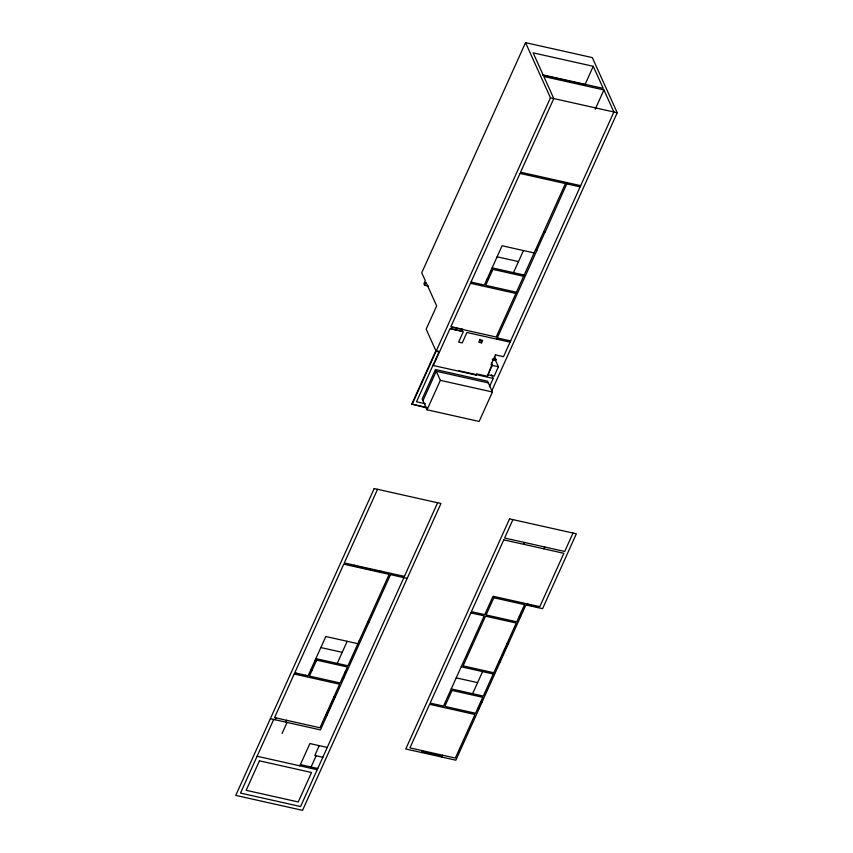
<?xml version="1.0" encoding="UTF-8"?>
<svg xmlns="http://www.w3.org/2000/svg" width="853" height="853" viewBox="0 0 853 853"><rect width="100%" height="100%" fill="white"/><g stroke="black" fill="none" stroke-linecap="round" stroke-linejoin="round"><path stroke-width="1.28" d="M491.946 390.493L617.231 112.756L592.323 57.599L525.544 42.65L421.734 272.789L425.295 280.669L423.909 283.74L424.613 285.307L428.473 286.171M424.613 285.307L425.999 282.247L436.672 305.886L426.159 329.205L436.118 351.265L439.455 352.012M427.566 408.139L411.786 404.109L435.872 350.711M412.031 404.663L550.452 97.807L525.544 42.65M273.717 719.442L240.493 793.087L300.597 806.533L437.632 502.758M377.527 489.302L344.303 562.948L404.407 576.393M491.371 362.738L492.405 365.02L487.34 376.248L476.656 373.849L476.102 375.085L433.367 365.521L449.979 328.693L451.258 329.119L452.037 326.912L451.312 328.991L461.995 331.38L462.721 329.311L461.388 329.013M275.05 719.74L275.882 717.895M295.533 674.328L296.087 673.102M471.794 283.58L472.349 282.354M435.467 369.541L422.171 399.001L427.054 409.792L479.141 421.457L492.426 391.996L487.553 381.206L435.467 369.541L440.34 380.342L427.054 409.792M422.939 400.707L436.235 371.247L488.321 382.901M353.771 566.413L354.326 565.187M304.884 676.418L305.438 675.192M481.145 285.67L481.7 284.444M285.734 722.128L286.565 720.284M282.087 733.473L287.066 722.427M593.251 66.299L603.21 88.371L543.116 74.915L533.157 52.854L593.251 66.299L584.945 84.714L542.753 75.267M481.572 342.863L482.681 340.411L479.876 339.782L478.768 342.234L481.572 342.863L479.994 339.345M337.234 663.389L347.192 641.296M513.495 272.64L523.454 250.547M380.481 572.395L381.035 571.169M595.213 109.259L603.924 89.949L543.83 76.493L553.789 98.553L520.565 172.199L580.669 185.655M299.84 765.823L309.884 743.549L327.253 747.441M326.432 715.027L334.739 696.613M343.045 678.199L345.817 672.068M391.047 573.408L320.461 729.901L270.38 718.695M496.723 339.153L536.91 250.377L535.449 250.046M536.782 250.356L545.088 231.941M567.309 182.659L545.216 231.973L543.745 231.643M319.235 745.65L314.81 755.47L322.818 757.261M495.529 354.613L491.072 364.721L492.405 365.02M487.788 375.267L491.2 366.417M311.078 766.986L316.143 755.769M494.569 356.511L495.988 359.657L495.604 360.52L492.266 359.774M489.462 386.729L493.215 378.412L491.584 374.798M493.588 358.761L495.806 359.262L495.422 360.126L498.408 366.747L494.175 376.13L487.5 374.638M512.92 519.605L504.613 538.019L564.707 551.465L573.013 533.05M421.787 752.581L422.619 750.736M523.817 544.342L524.638 542.497M441.822 757.059L442.654 755.225M472.615 693.692L482.585 671.599M543.841 548.82L544.672 546.986M478.437 708.502L481.199 702.36M499.474 661.864L507.78 643.45M519.957 616.452L522.036 611.846M527.218 605.235L527.772 604.009M537.902 607.624L538.456 606.398M550.452 97.807L617.231 112.756M566.755 183.885L580.115 186.882M534.138 252.936L502.086 245.771L484.376 285.041L471.016 282.055M497.107 256.817L518.475 261.594M492.128 267.863L524.179 275.029M523.625 276.255L492.906 269.388L485.709 285.339L516.428 292.216M491.019 270.316L492.352 270.614M487.138 278.91L488.47 279.208M470.461 283.281L515.873 293.443M453.369 327.211L456.046 327.808M457.379 328.106L460.055 328.714M497.278 337.927L510.627 340.923M451.205 328.757L461.889 331.145M510.073 342.149L466.943 332.489L462.23 342.927L458.626 342.117L463.328 331.678L461.942 331.508L462.721 329.311M495.497 354.901L503.515 356.693L613.893 112.01L603.924 89.949M492.65 358.91L495.988 359.657M436.981 350.967L439.21 351.468L416.509 401.784L425.455 403.789M498.408 366.747L491.733 365.244L492.021 365.873M459.021 370.756L493.215 378.412M440.34 380.342L492.426 391.996M411.786 404.109L427.321 407.585M354.048 565.806L380.758 571.777M527.495 604.617L538.179 607.016M390.493 574.634L407.19 578.377M521.364 611.697L522.697 611.996M519.285 616.303L520.629 616.602M507.108 643.301L508.441 643.599M367.483 622.381L368.827 622.69M498.802 661.715L500.135 662.013M359.188 640.795L360.52 641.093M493.823 672.761L463.104 665.884L485.528 616.175L516.246 623.053L483.299 696.08L451.248 688.904M357.876 643.684L325.825 636.509L308.114 675.789L294.754 672.804L343.759 564.174L389.16 574.336L347.917 665.777L315.866 658.601M461.217 666.811L493.269 673.987M320.845 647.555L342.213 652.342M456.227 677.858L477.595 682.645M314.757 661.054L316.09 661.363M345.145 671.919L346.478 672.217M480.538 702.211L481.87 702.509M310.876 669.648L312.209 669.946M342.373 678.05L343.716 678.348M477.765 708.353L479.098 708.651M334.077 696.464L335.41 696.762M325.771 714.878L327.104 715.177M422.203 751.664L442.238 756.142M300.395 764.597L317.753 768.489M257.105 756.259L317.209 769.715M475.857 374.531L476.102 375.085M433.121 364.967L433.367 365.521M374.19 488.556L235.769 795.401L302.548 810.35L440.969 503.505L374.19 488.556M294.2 674.03L274.549 717.597L319.95 727.758L339.611 684.191L294.2 674.03M520.021 173.426L450.81 326.848L496.211 337.02L565.422 183.587L520.021 173.426M259.451 760.844L246.165 790.294L298.251 801.959L311.537 772.498L259.451 760.844M316.644 660.126L309.447 676.088L340.166 682.965L347.363 667.003L316.644 660.126M509.572 518.859L405.761 748.998L455.843 760.204L525.885 604.937L542.583 608.669L576.351 533.797L509.572 518.859M429.592 704.322L409.93 747.9L455.342 758.061L474.993 714.494L429.592 704.322M470.835 612.891L430.136 703.096L443.496 706.092L484.195 615.877L470.835 612.891M503.782 539.853L471.389 611.654L484.749 614.65L493.045 596.236L539.789 606.696L563.876 553.309L503.782 539.853M452.026 690.429L444.829 706.391L475.547 713.257L482.745 697.306L452.026 690.429M493.834 597.761L486.082 614.949L516.801 621.826L524.552 604.638L493.834 597.761"/></g></svg>
